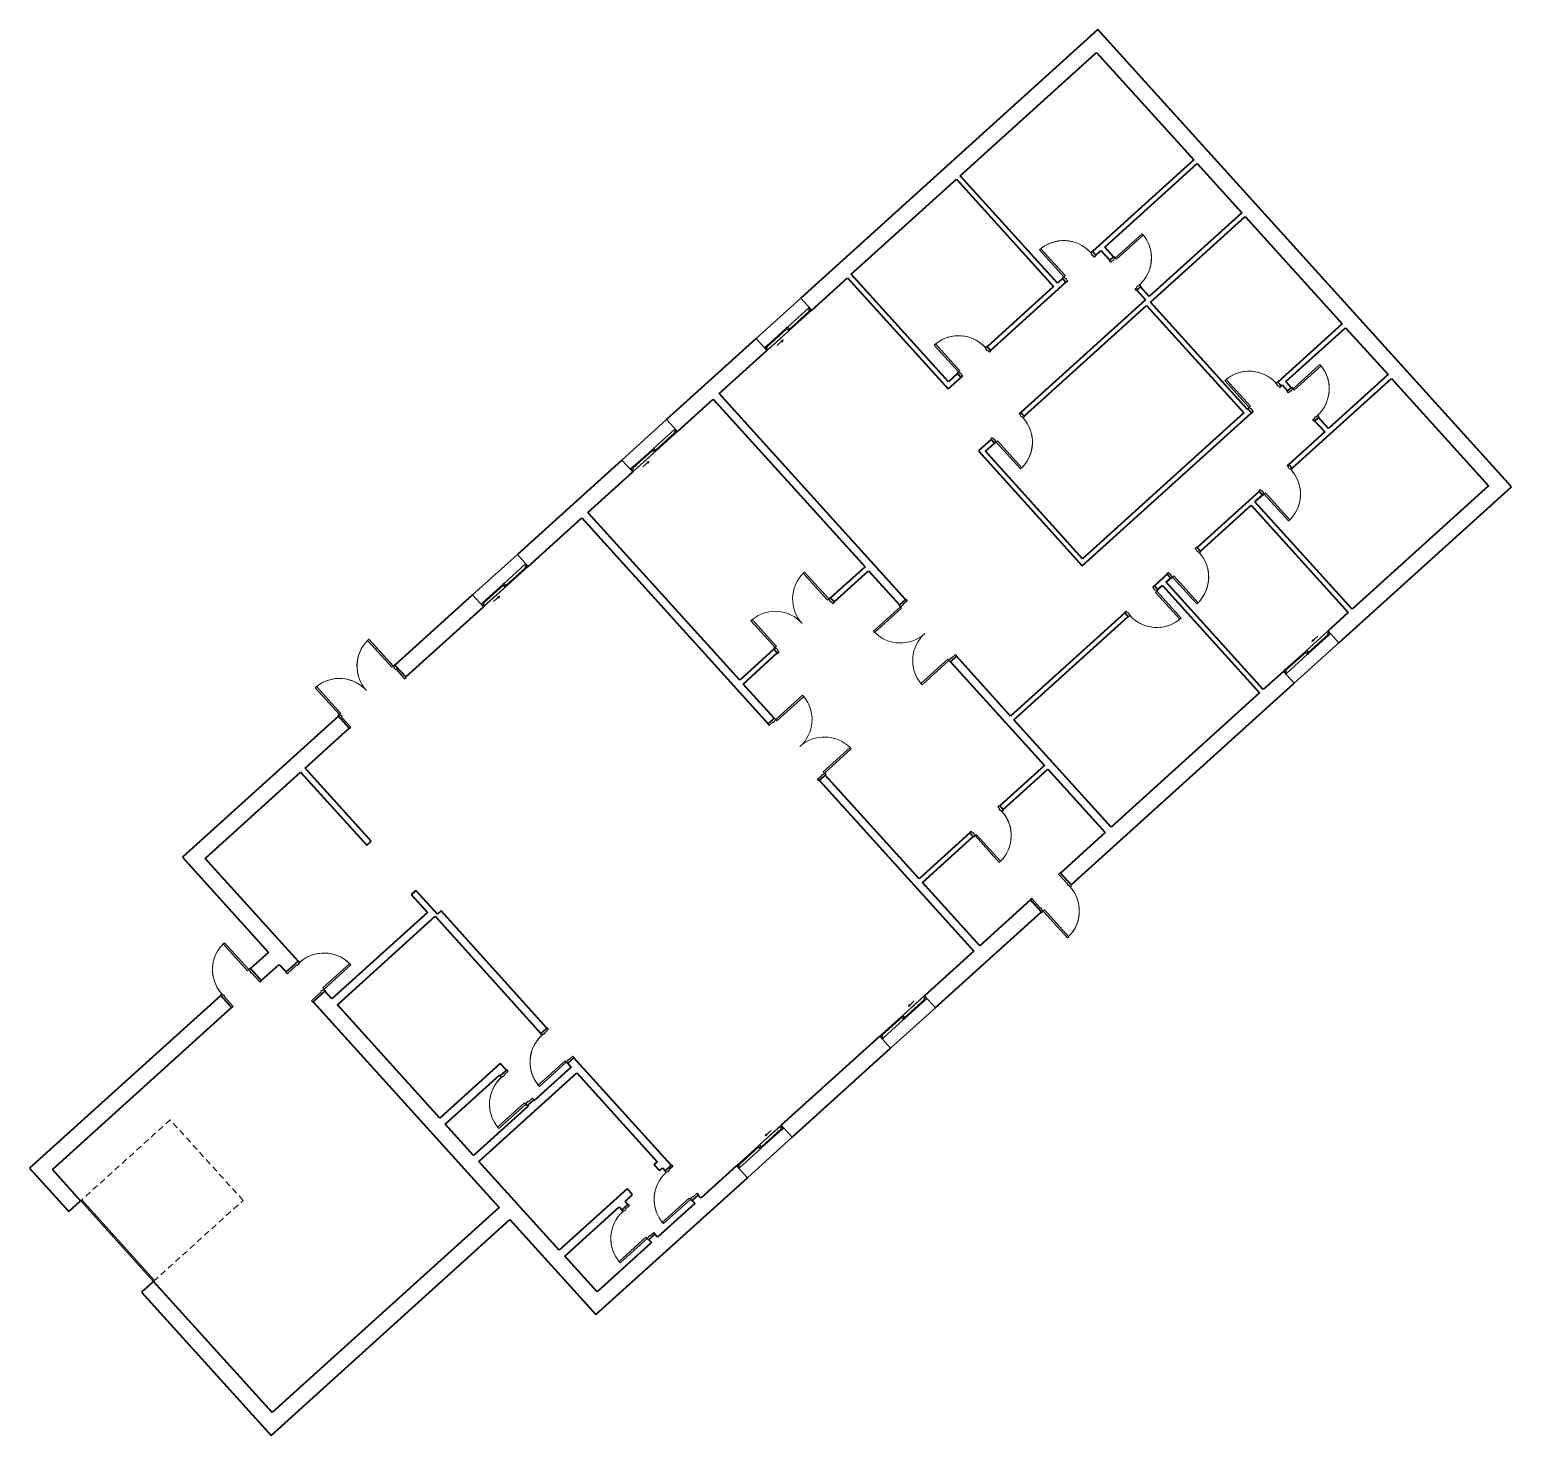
# Model space of a CAD drawing. Header units: inches. Extents: x -1600 to -127, y -484 to 913.
import ezdxf

# ---------------------------------------------------------------- set-up
doc = ezdxf.new("R2010")
doc.units = ezdxf.units.IN
doc.header["$MEASUREMENT"] = 0
doc.linetypes.add('Overhead', pattern=[9.75, 6, -3.75])
for name, color, linetype, lineweight in [('A-DOOR', 31, 'Continuous', 15), ('A-DOOR-FRAM', 31, 'Continuous', 25), ('A-GLAZ', 151, 'Continuous', 15), ('A-WALL', 113, 'Continuous', 15), ('I-WALL', 2, 'Continuous', 15)]:
    doc.layers.add(name, color=color, linetype=linetype, lineweight=lineweight)

# ---------------------------------------------------------------- blocks, each defined once
blk = doc.blocks.new('Door-Double_CE_ - WD Door-2_ HM Frame-5136394-LEVEL 1 - Map Export')
at = {"layer": 'A-DOOR'}
for p, q in [((-36, -4.5), (-34.25, -4.5)), ((-36, -40.5), (-36, -4.5)), ((-34.25, -4.5), (-34.25, -40.5)), ((34.25, -4.5), (36, -4.5)), ((34.25, -40.5), (34.25, -4.5)), ((36, -4.5), (36, -40.5)), ((-34.25, -40.5), (-36, -40.5)), ((36, -40.5), (34.25, -40.5))]:
    blk.add_line(p, q, dxfattribs=at)
at = {"layer": 'A-DOOR', "lineweight": 9}
for centre, start, end in [((-36, -4.5), 272.79327, 0.5), ((36, -4.5), 179.5, 267.21565)]:
    blk.add_arc(centre, 36, start, end, dxfattribs=at)
at = {"layer": 'A-DOOR-FRAM'}
for p, q in [((-38, 4.5), (-36, 4.5)), ((-38, -4.5), (-38, 4.5)), ((-36, 4.5), (-36, -0.75)), ((36, 4.5), (38, 4.5)), ((36, -0.75), (36, 4.5)), ((38, 4.5), (38, -4.5)), ((-36, -4.5), (-38, -4.5)), ((-36, -0.75), (-35.5, -0.75)), ((-36, -2.75), (-36, -4.5)), ((-35.5, -2.75), (-36, -2.75)), ((-35.5, -0.75), (-35.5, -2.75)), ((35.5, -0.75), (36, -0.75)), ((35.5, -2.75), (35.5, -0.75)), ((36, -2.75), (35.5, -2.75)), ((36, -4.5), (36, -2.75)), ((38, -4.5), (36, -4.5))]:
    blk.add_line(p, q, dxfattribs=at)
blk = doc.blocks.new('Door-Double_CE_ - WD Door-2_ HM Frame-5136352-LEVEL 1 - Map Export')
at = {"layer": 'A-DOOR'}
for p, q in [((-34.25, 39), (-36, 39)), ((-36, 39), (-36, 3)), ((-34.25, 3), (-34.25, 39)), ((36, 39), (34.25, 39)), ((34.25, 39), (34.25, 3)), ((36, 3), (36, 39)), ((-36, 3), (-34.25, 3)), ((34.25, 3), (36, 3))]:
    blk.add_line(p, q, dxfattribs=at)
at = {"layer": 'A-DOOR', "lineweight": 9}
for centre, start, end in [((-36, 3), 359.5, 87.20673), ((36, 3), 92.78435, 180.5)]:
    blk.add_arc(centre, 36, start, end, dxfattribs=at)
at = {"layer": 'A-DOOR-FRAM'}
for p, q in [((-36, 3), (-38, 3)), ((-38, 3), (-38, -3)), ((-36, 1.25), (-36, 3)), ((-35.5, 1.25), (-36, 1.25)), ((-35.5, -0.75), (-35.5, 1.25)), ((36, 1.25), (35.5, 1.25)), ((35.5, 1.25), (35.5, -0.75)), ((38, 3), (36, 3)), ((36, 3), (36, 1.25)), ((38, -3), (38, 3)), ((-38, -3), (-36, -3)), ((-36, -3), (-36, -0.75)), ((-36, -0.75), (-35.5, -0.75)), ((35.5, -0.75), (36, -0.75)), ((36, -0.75), (36, -3)), ((36, -3), (38, -3))]:
    blk.add_line(p, q, dxfattribs=at)
blk = doc.blocks.new('Door-Single-Lite_CE_ - WD Door-2_ HM Frame-LG Lite-5139092-LEVEL 1 - Map Export')
at = {"layer": 'A-DOOR'}
for p, q in [((18, 44.5), (16.25, 44.5)), ((16.25, 44.5), (16.25, 8.5)), ((18, 8.5), (18, 44.5)), ((16.25, 8.5), (18, 8.5))]:
    blk.add_line(p, q, dxfattribs=at)
at = {"layer": 'A-DOOR', "lineweight": 9}
for start, end in [(90, 179.42265), (92.79327, 180.5)]:
    blk.add_arc((18, 8.5), 36, start, end, dxfattribs=at)
at = {"layer": 'A-DOOR-FRAM'}
for p, q in [((-18, 8.5), (-20, 8.5)), ((-20, 8.5), (-20, -8.5)), ((-18, 6.75), (-18, 8.5)), ((-17.5, 6.75), (-18, 6.75)), ((-18, -8.5), (-18, 4.75)), ((-18, 4.75), (-17.5, 4.75)), ((-17.5, 4.75), (-17.5, 6.75)), ((18, 6.75), (17.5, 6.75)), ((17.5, 6.75), (17.5, 4.75)), ((17.5, 4.75), (18, 4.75)), ((20, 8.5), (18, 8.5)), ((18, 8.5), (18, 6.75)), ((18, 4.75), (18, -8.5)), ((20, -8.5), (20, 8.5)), ((-20, -8.5), (-18, -8.5)), ((18, -8.5), (20, -8.5))]:
    blk.add_line(p, q, dxfattribs=at)
blk = doc.blocks.new('Door-Single-Lite_CE_ - WD Door-2_ HM Frame-LG Lite-5139236-LEVEL 1 - Map Export')
at = {"layer": 'A-DOOR'}
for p, q in [((18, 39), (16.25, 39)), ((16.25, 39), (16.25, 3)), ((18, 3), (18, 39)), ((16.25, 3), (18, 3))]:
    blk.add_line(p, q, dxfattribs=at)
at = {"layer": 'A-DOOR', "lineweight": 9}
for start, end in [(90, 179.42265), (92.79327, 180.5)]:
    blk.add_arc((18, 3), 36, start, end, dxfattribs=at)
at = {"layer": 'A-DOOR-FRAM'}
for p, q in [((-18, 3), (-20, 3)), ((-20, 3), (-20, -3)), ((-18, 1.25), (-18, 3)), ((-17.5, 1.25), (-18, 1.25)), ((-17.5, -0.75), (-17.5, 1.25)), ((18, 1.25), (17.5, 1.25)), ((17.5, 1.25), (17.5, -0.75)), ((20, 3), (18, 3)), ((18, 3), (18, 1.25)), ((20, -3), (20, 3)), ((-20, -3), (-18, -3)), ((-18, -3), (-18, -0.75)), ((-18, -0.75), (-17.5, -0.75)), ((17.5, -0.75), (18, -0.75)), ((18, -0.75), (18, -3)), ((18, -3), (20, -3))]:
    blk.add_line(p, q, dxfattribs=at)
blk = doc.blocks.new('Door-Single-Lite_CE_ - WD Door-2_ HM Frame-LG Lite-5142698-LEVEL 1 - Map Export')
at = {"layer": 'A-DOOR'}
for p, q in [((16.25, -3), (18, -3)), ((16.25, -39), (16.25, -3)), ((18, -3), (18, -39)), ((18, -39), (16.25, -39))]:
    blk.add_line(p, q, dxfattribs=at)
at = {"layer": 'A-DOOR', "lineweight": 9}
for start, end in [(179.5, 267.20673), (180.57735, 270)]:
    blk.add_arc((18, -3), 36, start, end, dxfattribs=at)
at = {"layer": 'A-DOOR-FRAM'}
for p, q in [((-20, 3), (-18, 3)), ((-20, -3), (-20, 3)), ((-18, 3), (-18, 0.75)), ((-18, 0.75), (-17.5, 0.75)), ((-17.5, 0.75), (-17.5, -1.25)), ((17.5, 0.75), (18, 0.75)), ((17.5, -1.25), (17.5, 0.75)), ((18, 3), (20, 3)), ((18, 0.75), (18, 3)), ((20, 3), (20, -3)), ((-18, -3), (-20, -3)), ((-18, -1.25), (-18, -3)), ((-17.5, -1.25), (-18, -1.25)), ((18, -1.25), (17.5, -1.25)), ((18, -3), (18, -1.25)), ((20, -3), (18, -3))]:
    blk.add_line(p, q, dxfattribs=at)
blk = doc.blocks.new('Door-Single-Lite_CE_ - WD Door-2_ HM Frame-LG Lite-5143402-LEVEL 1 - Map Export')
at = {"layer": 'A-DOOR'}
for p, q in [((16.25, -4.5), (18, -4.5)), ((16.25, -40.5), (16.25, -4.5)), ((18, -4.5), (18, -40.5)), ((18, -40.5), (16.25, -40.5))]:
    blk.add_line(p, q, dxfattribs=at)
at = {"layer": 'A-DOOR', "lineweight": 9}
for start, end in [(179.5, 267.20673), (180.57735, 270)]:
    blk.add_arc((18, -4.5), 36, start, end, dxfattribs=at)
at = {"layer": 'A-DOOR-FRAM'}
for p, q in [((-20, 4.5), (-18, 4.5)), ((-20, -4.5), (-20, 4.5)), ((-18, 4.5), (-18, -0.75)), ((18, 4.5), (20, 4.5)), ((18, -0.75), (18, 4.5)), ((20, 4.5), (20, -4.5)), ((-18, -4.5), (-20, -4.5)), ((-18, -0.75), (-17.5, -0.75)), ((-18, -2.75), (-18, -4.5)), ((-17.5, -2.75), (-18, -2.75)), ((-17.5, -0.75), (-17.5, -2.75)), ((17.5, -0.75), (18, -0.75)), ((17.5, -2.75), (17.5, -0.75)), ((18, -2.75), (17.5, -2.75)), ((18, -4.5), (18, -2.75)), ((20, -4.5), (18, -4.5))]:
    blk.add_line(p, q, dxfattribs=at)
blk = doc.blocks.new('Overhead-Sectional - 9_-0_W x 10_-0_H-5143989-LEVEL 1 - Map Export')
at = {"layer": 'A-DOOR'}
for p, q in [((-54, -9.5), (-54, -8)), ((-54, -8), (54, -8)), ((54, -9.5), (-54, -9.5)), ((54, -8), (54, -9.5))]:
    blk.add_line(p, q, dxfattribs=at)
at = {"layer": 'A-DOOR', "linetype": 'Overhead'}
for p, q in [((-54, -8), (-54, -128)), ((54, -128), (54, -8)), ((-54, -128), (54, -128))]:
    blk.add_line(p, q, dxfattribs=at)
blk = doc.blocks.new('Door-Double-Lite_CE_ - WD Door-2_ WD Frame-SM Lite-5144196-LEVEL 1 - Map Export')
at = {"layer": 'A-DOOR'}
for p, q in [((-36, 44.5), (-36, 8.5)), ((-34.25, 44.5), (-36, 44.5)), ((-34.25, 8.5), (-34.25, 44.5)), ((36, 44.5), (34.25, 44.5)), ((34.25, 44.5), (34.25, 8.5)), ((36, 8.5), (36, 44.5)), ((-36, 8.5), (-34.25, 8.5)), ((34.25, 8.5), (36, 8.5))]:
    blk.add_line(p, q, dxfattribs=at)
at = {"layer": 'A-DOOR', "lineweight": 9}
for p, q in [((-36, 8.16), (-36, 44.5)), ((36, 8.16), (36, 44.5))]:
    blk.add_line(p, q, dxfattribs=at)
for centre, start, end in [((-36, 8.5), 359.5, 90), ((-36, 8.5), 359.5, 87.20673), ((36, 8.5), 90, 180.5), ((36, 8.5), 92.78435, 180.5)]:
    blk.add_arc(centre, 36, start, end, dxfattribs=at)
at = {"layer": 'A-DOOR-FRAM'}
for p, q in [((-36, 8.5), (-38, 8.5)), ((-38, 8.5), (-38, -8.5)), ((-36, 6.75), (-36, 8.5)), ((-35.5, 6.75), (-36, 6.75)), ((-36, -8.5), (-36, 4.75)), ((-36, 4.75), (-35.5, 4.75)), ((-35.5, 4.75), (-35.5, 6.75)), ((36, 6.75), (35.5, 6.75)), ((35.5, 6.75), (35.5, 4.75)), ((35.5, 4.75), (36, 4.75)), ((38, 8.5), (36, 8.5)), ((36, 8.5), (36, 6.75)), ((36, 4.75), (36, -8.5)), ((38, -8.5), (38, 8.5)), ((-38, -8.5), (-36, -8.5)), ((36, -8.5), (38, -8.5))]:
    blk.add_line(p, q, dxfattribs=at)
blk = doc.blocks.new('Window-Sliding-Double - 60_ x 36_-5156245-LEVEL 1 - Map Export')
at = {"layer": 'A-GLAZ', "lineweight": 25}
for p, q in [((-30, 7.85), (-30, -8.15)), ((-30, 7.85), (-27.5, 7.85)), ((-30, 4.35), (-29.25, 4.35)), ((-29.25, 7.85), (-29.25, 4.35)), ((-27.5, 6.1), (-29.25, 6.1)), ((-27.5, 7.85), (-27.5, 6.1)), ((-0.875, 4.35), (-0.875, 7.85)), ((-0.875, 7.85), (0.875, 7.85)), ((0.875, 6.1), (-0.875, 6.1)), ((-0.875, 4.35), (0.875, 4.35)), ((0.875, 7.85), (0.875, 4.35)), ((27.5, 6.1), (27.5, 4.35)), ((29.25, 6.1), (27.5, 6.1)), ((27.5, 4.35), (30, 4.35)), ((29.25, 7.85), (30, 7.85)), ((29.25, 7.85), (29.25, 4.35)), ((30, -8.15), (30, 7.85))]:
    blk.add_line(p, q, dxfattribs=at)
at = {"layer": 'A-GLAZ'}
for p, q in [((30, 7.85), (-30, 7.85)), ((11, 10.85), (13, 11.85)), ((11, 10.85), (13, 9.85)), ((11, 10.85), (19, 10.85)), ((-30, -8.15), (30, -8.15))]:
    blk.add_line(p, q, dxfattribs=at)
at = {"layer": 'A-GLAZ', "lineweight": 9}
for p, q in [((-29.25, 4.35), (-0.875, 4.35)), ((-27.5, 7.85), (-0.875, 7.85)), ((0.875, 7.85), (29.25, 7.85)), ((0.875, 4.35), (27.5, 4.35))]:
    blk.add_line(p, q, dxfattribs=at)
at = {"layer": 'A-GLAZ', "lineweight": 35}
for p, q in [((-27.5, 6.975), (-0.875, 6.975)), ((0.875, 5.225), (27.5, 5.225))]:
    blk.add_line(p, q, dxfattribs=at)

msp = doc.modelspace()

# ---------------------------------------------------------------- linework, layer by layer
at = {"layer": 'A-WALL', "lineweight": 40}
for p, q in [((-538.3, 913.2), (-833.5, 646.3)), ((-127.2, 458.5), (-538.3, 913.2)), ((-675.2, 767.9), (-539.5, 890.6)), ((-539.5, 890.6), (-442.9, 783.8)), ((-439.5, 780.1), (-395.3, 731.1)), ((-783.5, 670), (-678.9, 764.5)), ((-391.9, 727.4), (-295.3, 620.6)), ((-822.8, 634.4), (-787.2, 666.6)), ((-878, 606.1), (-967.1, 525.6)), ((-292, 616.9), (-249.7, 570.2)), ((-914.8, 551.3), (-867.3, 594.2)), ((-246.4, 566.5), (-149.8, 459.6)), ((-956.3, 513.7), (-920.7, 545.9)), ((-920.7, 545.9), (-769.8, 379)), ((-729.7, 346.5), (-914.8, 551.3)), ((-1011.6, 485.3), (-1115.4, 391.4)), ((-1045.3, 433.2), (-1000.8, 473.5)), ((-298.6, 303.6), (-127.2, 458.5)), ((-149.8, 459.6), (-285.6, 336.9)), ((-1104.7, 379.6), (-1051.3, 427.9)), ((-1051.3, 427.9), (-866.2, 223.1)), ((-894.4, 266.3), (-1045.3, 433.2)), ((-766.5, 375.3), (-735.6, 341.2)), ((-1159.9, 351.2), (-1237.1, 281.5)), ((-1226.3, 269.6), (-1149.2, 339.3)), ((-735.6, 341.2), (-729.7, 346.5)), ((-289.3, 333.6), (-309.3, 315.5)), ((-1237.1, 281.5), (-1226.3, 269.6)), ((-678.7, 290.2), (-684.7, 284.8)), ((-684.7, 284.8), (-591.4, 181.7)), ((-625.1, 230.8), (-678.7, 290.2)), ((-353.8, 275.2), (-373.8, 257.1)), ((-860.2, 228.5), (-891.1, 262.6)), ((-564.9, 62.8), (-343.1, 263.3)), ((-377.5, 253.8), (-525.1, 120.3)), ((-1293.4, 230.5), (-1448.5, 90.3)), ((-1282.7, 218.6), (-1293.4, 230.5)), ((-866.2, 223.1), (-860.2, 228.5)), ((-525.1, 120.3), (-621.7, 227.1)), ((-1326.5, 179.1), (-1282.7, 218.6)), ((-1260.8, 106.4), (-1326.5, 179.1)), ((-588.1, 178), (-531.1, 114.9)), ((-1425.9, 89.2), (-1330.9, 175)), ((-1330.9, 175), (-1265.2, 102.3)), ((-809.3, 172.1), (-815.2, 166.8)), ((-815.2, 166.8), (-661.6, -3.1)), ((-716.1, 69), (-809.3, 172.1)), ((-1265.2, 102.3), (-1260.8, 106.4)), ((-531.1, 114.9), (-575.6, 74.7)), ((-1448.5, 90.3), (-1363, -4.3)), ((-1333.5, -13), (-1425.9, 89.2)), ((-575.6, 74.7), (-564.9, 62.8)), ((-655.7, 2.3), (-712.7, 65.3)), ((-1216.5, 57.4), (-1220.9, 53.4)), ((-1220.9, 53.4), (-1204.8, 35.6)), ((-1195, 33.7), (-1216.5, 57.4)), ((-605.3, 47.9), (-655.7, 2.3)), ((-594.5, 36), (-605.3, 47.9)), ((-1204.8, 35.6), (-1299.8, -50.3)), ((-1294.4, -56.2), (-1197.3, 31.7)), ((-1197.3, 31.7), (-1092, -84.8)), ((-1191.3, 37), (-1195, 33.7)), ((-1086, -79.4), (-1191.3, 37)), ((-699.9, -59.2), (-594.5, 36)), ((-1363, -4.3), (-1380.8, -20.3)), ((-1345.4, -23.7), (-1333.5, -13)), ((-661.6, -3.1), (-710.6, -47.4)), ((-1380.8, -20.3), (-1370, -32.2)), ((-1370, -32.2), (-1352.2, -16.1)), ((-1352.2, -16.1), (-1345.4, -23.7)), ((-1306.7, -42.7), (-1318.5, -53.4)), ((-1299.8, -50.3), (-1306.7, -42.7)), ((-1410.4, -47.2), (-1600.3, -218.9)), ((-1399.7, -59), (-1410.4, -47.2)), ((-1318.5, -53.4), (-1133.6, -257.9)), ((-1192.5, -168.9), (-1294.4, -56.2)), ((-1577.7, -220), (-1399.7, -59)), ((-1092, -84.8), (-1086, -79.4)), ((-755.1, -87.6), (-853, -176.1)), ((-842.3, -188), (-744.4, -99.5)), ((-1132.4, -114.6), (-1192.5, -168.9)), ((-1126.4, -121.3), (-1132.4, -114.6)), ((-1059.2, -109.1), (-1065.1, -114.5)), ((-1065.1, -114.5), (-1061.8, -118.2)), ((-962.6, -215.9), (-1059.2, -109.1)), ((-1187.1, -174.9), (-1133, -125.9)), ((-1153.6, -212), (-1056.4, -124.1)), ((-1133, -125.9), (-1132.3, -126.7)), ((-1132.3, -126.7), (-1126.4, -121.3)), ((-1061.8, -118.2), (-1098.9, -151.7)), ((-1056.4, -124.1), (-976.6, -212.4)), ((-1104.8, -157.1), (-1159, -206)), ((-1099.5, -151), (-1105.5, -156.3)), ((-1105.5, -156.3), (-1104.8, -157.1)), ((-1098.9, -151.7), (-1099.5, -151)), ((-1159, -206), (-1187.1, -174.9)), ((-1600.3, -218.9), (-1561.4, -261.9)), ((-1549.6, -251.2), (-1577.7, -220)), ((-1073.8, -300.2), (-1153.6, -212)), ((-976.6, -212.4), (-979.6, -215.1)), ((-979.6, -215.1), (-974.2, -221)), ((-974.2, -221), (-971.2, -218.3)), ((-971.2, -218.3), (-968.6, -221.3)), ((-968.6, -221.3), (-962.6, -215.9)), ((-897.5, -216.4), (-933.1, -248.6)), ((-1037.4, -364.4), (-886.8, -228.2)), ((-1006.3, -239.2), (-1073.8, -300.2)), ((-1008.3, -251.9), (-1000.9, -245.1)), ((-1000.9, -245.1), (-1006.3, -239.2)), ((-935.8, -245.6), (-941.7, -251)), ((-933.1, -248.6), (-935.8, -245.6)), ((-1561.4, -261.9), (-1549.6, -251.2)), ((-1133.6, -257.9), (-1359.1, -461.8)), ((-1068.4, -306.2), (-1014.3, -257.2)), ((-1014.3, -257.2), (-1011.6, -260.2)), ((-1011.6, -260.2), (-1005.6, -254.8)), ((-1005.6, -254.8), (-1008.3, -251.9)), ((-939.1, -253.9), (-976.1, -287.5)), ((-941.7, -251), (-939.1, -253.9)), ((-1360.2, -484.4), (-1122.9, -269.8)), ((-1122.9, -269.8), (-1037.4, -364.4)), ((-982.1, -292.8), (-1036.2, -341.8)), ((-978.8, -284.5), (-984.8, -289.9)), ((-984.8, -289.9), (-982.1, -292.8)), ((-976.1, -287.5), (-978.8, -284.5)), ((-1036.2, -341.8), (-1068.4, -306.2)), ((-1477.1, -331.3), (-1489, -342)), ((-1359.1, -461.8), (-1477.1, -331.3)), ((-1489, -342), (-1360.2, -484.4))]:
    msp.add_line(p, q, dxfattribs=at)
at = {"layer": 'I-WALL', "lineweight": 40}
for p, q in [((-442.9, 783.8), (-543.8, 692.6)), ((-578.6, 661.1), (-675.2, 767.9)), ((-531.5, 696.9), (-439.5, 780.1)), ((-678.9, 764.5), (-582.3, 657.7)), ((-395.3, 731.1), (-487.2, 648)), ((-486.1, 642.3), (-391.9, 727.4)), ((-543.8, 692.6), (-540.4, 688.9)), ((-540.4, 688.9), (-535.2, 693.6)), ((-535.2, 693.6), (-526.5, 683.9)), ((-522.8, 687.3), (-531.5, 696.9)), ((-526.5, 683.9), (-522.8, 687.3)), ((-787.2, 666.6), (-687.3, 556.1)), ((-686.9, 563.2), (-783.5, 670)), ((-573.4, 665.8), (-578.6, 661.1)), ((-570.1, 662.1), (-573.4, 665.8)), ((-582.3, 657.7), (-648.4, 598)), ((-645, 594.3), (-570.1, 662.1)), ((-496, 657.6), (-499.7, 654.3)), ((-499.7, 654.3), (-491, 644.6)), ((-487.2, 648), (-496, 657.6)), ((-491, 644.6), (-614.8, 532.6)), ((-611.5, 528.9), (-489.8, 638.9)), ((-489.8, 638.9), (-393.3, 532.1)), ((-389.5, 535.4), (-486.1, 642.3)), ((-295.3, 620.6), (-359.3, 562.8)), ((-351.3, 563.3), (-292, 616.9)), ((-648.4, 598), (-645, 594.3)), ((-687.3, 556.1), (-674.7, 567.5)), ((-678, 571.2), (-686.9, 563.2)), ((-674.7, 567.5), (-678, 571.2)), ((-359.3, 562.8), (-356, 559.1)), ((-356, 559.1), (-355, 559.9)), ((-355, 559.9), (-349.7, 554)), ((-346, 557.3), (-351.3, 563.3)), ((-345, 477.3), (-246.4, 566.5)), ((-249.7, 570.2), (-309.1, 516.5)), ((-349.7, 554), (-346, 557.3)), ((-614.8, 532.6), (-611.5, 528.9)), ((-553.8, 380.2), (-385.6, 532.2)), ((-393.3, 532.1), (-553.5, 387.2)), ((-389, 535.9), (-389.5, 535.4)), ((-385.6, 532.2), (-389, 535.9)), ((-319.1, 527.6), (-322.8, 524.3)), ((-322.8, 524.3), (-312.8, 513.2)), ((-309.1, 516.5), (-319.1, 527.6)), ((-644.5, 505.8), (-657.1, 494.4)), ((-650, 494), (-641.1, 502.1)), ((-641.1, 502.1), (-644.5, 505.8)), ((-312.8, 513.2), (-348.4, 481)), ((-657.1, 494.4), (-553.8, 380.2)), ((-553.5, 387.2), (-650, 494)), ((-348.4, 481), (-345, 477.3)), ((-378.1, 454.1), (-439.6, 398.5)), ((-382.1, 443.7), (-374.7, 450.4)), ((-285.6, 336.9), (-382.1, 443.7)), ((-374.7, 450.4), (-378.1, 454.1)), ((-436.3, 394.8), (-385.8, 440.4)), ((-385.8, 440.4), (-289.3, 333.6)), ((-439.6, 398.5), (-436.3, 394.8)), ((-769.8, 379), (-804, 348.2)), ((-800.6, 344.4), (-766.5, 375.3)), ((-469.3, 371.7), (-481.9, 360.3)), ((-465.9, 367.9), (-469.3, 371.7)), ((-481.9, 360.3), (-478.6, 356.5)), ((-478.6, 356.5), (-474.1, 360.6)), ((-474.1, 360.6), (-377.5, 253.8)), ((-470.4, 363.9), (-465.9, 367.9)), ((-373.8, 257.1), (-470.4, 363.9)), ((-804, 348.2), (-800.6, 344.4)), ((-511.6, 333.4), (-625.1, 230.8)), ((-621.7, 227.1), (-508.2, 329.7)), ((-508.2, 329.7), (-511.6, 333.4)), ((-860.3, 297.2), (-894.4, 266.3)), ((-857, 293.5), (-860.3, 297.2)), ((-891.1, 262.6), (-857, 293.5)), ((-591.4, 181.7), (-635.9, 141.5)), ((-632.6, 137.7), (-588.1, 178)), ((-635.9, 141.5), (-632.6, 137.7)), ((-665.6, 114.6), (-716.1, 69)), ((-712.7, 65.3), (-662.3, 110.9)), ((-662.3, 110.9), (-665.6, 114.6))]:
    msp.add_line(p, q, dxfattribs=at)

# ---------------------------------------------------------------- block references
at = {"layer": 'A-DOOR', "lineweight": 9}
for name, p, rotation in [('Door-Single-Lite_CE_ - WD Door-2_ HM Frame-LG Lite-5142698-LEVEL 1 - Map Export', (-556.9, 677.3), 222.1174150689195), ('Door-Single-Lite_CE_ - WD Door-2_ HM Frame-LG Lite-5142698-LEVEL 1 - Map Export', (-511.2, 670.8), 132.1174150689196), ('Door-Single-Lite_CE_ - WD Door-2_ HM Frame-LG Lite-5142698-LEVEL 1 - Map Export', (-661.5, 582.8), 222.1174150689195), ('Door-Single-Lite_CE_ - WD Door-2_ HM Frame-LG Lite-5142698-LEVEL 1 - Map Export', (-372.5, 547.5), 222.1174150689195), ('Door-Single-Lite_CE_ - WD Door-2_ HM Frame-LG Lite-5142698-LEVEL 1 - Map Export', (-334.4, 540.8), 132.1174150689196), ('Door-Single-Lite_CE_ - WD Door-2_ HM Frame-LG Lite-5139236-LEVEL 1 - Map Export', (-628, 517.4), 222.1174150689195), ('Door-Single-Lite_CE_ - WD Door-2_ HM Frame-LG Lite-5139236-LEVEL 1 - Map Export', (-361.5, 465.7), 222.1174150689195), ('Door-Single-Lite_CE_ - WD Door-2_ HM Frame-LG Lite-5139236-LEVEL 1 - Map Export', (-452.8, 383.2), 222.1174150689195), ('Door-Single-Lite_CE_ - WD Door-2_ HM Frame-LG Lite-5142698-LEVEL 1 - Map Export', (-495.1, 345), 42.1174150689195), ('Door-Single-Lite_CE_ - WD Door-2_ HM Frame-LG Lite-5139236-LEVEL 1 - Map Export', (-649.1, 126.2), 222.1174150689195), ('Door-Single-Lite_CE_ - WD Door-2_ HM Frame-LG Lite-5139092-LEVEL 1 - Map Export', (-585.1, 55.3), 222.1174150689197), ('Door-Single-Lite_CE_ - WD Door-2_ HM Frame-LG Lite-5139092-LEVEL 1 - Map Export', (-1390.2, -39.7), 42.11741506891953), ('Door-Single-Lite_CE_ - WD Door-2_ HM Frame-LG Lite-5139092-LEVEL 1 - Map Export', (-1326, -33.2), 312.1174150689196), ('Door-Single-Lite_CE_ - WD Door-2_ HM Frame-LG Lite-5143402-LEVEL 1 - Map Export', (-1075.6, -97), 312.1174150689196), ('Door-Single-Lite_CE_ - WD Door-2_ HM Frame-LG Lite-5143402-LEVEL 1 - Map Export', (-1115.9, -138.8), 312.1174150689195), ('Door-Single-Lite_CE_ - WD Door-2_ HM Frame-LG Lite-5143402-LEVEL 1 - Map Export', (-952.2, -233.4), 312.1174150689196), ('Door-Single-Lite_CE_ - WD Door-2_ HM Frame-LG Lite-5143402-LEVEL 1 - Map Export', (-995.2, -272.3), 312.1174150689197)]:
    msp.add_blockref(name, p, dxfattribs=dict(at, rotation=rotation))
at = {"layer": 'A-DOOR'}
for name, p, rotation in [('Door-Double_CE_ - WD Door-2_ HM Frame-5136352-LEVEL 1 - Map Export', (-830.5, 320.8), 42.11741506891953), ('Door-Double_CE_ - WD Door-2_ HM Frame-5136394-LEVEL 1 - Map Export', (-707.2, 315.7), 312.1174150689196), ('Door-Double-Lite_CE_ - WD Door-2_ WD Frame-SM Lite-5144196-LEVEL 1 - Map Export', (-1259.9, 250), 42.11741506891953), ('Door-Double_CE_ - WD Door-2_ HM Frame-5136394-LEVEL 1 - Map Export', (-837.7, 197.6), 132.1174150689196), ('Overhead-Sectional - 9_-0_W x 10_-0_H-5143989-LEVEL 1 - Map Export', (-1519.3, -296.6), 132.1174150689196)]:
    msp.add_blockref(name, p, dxfattribs=dict(at, rotation=rotation))
at = {"layer": 'A-GLAZ'}
for p, rotation in [((-850.3, 620.1), 222.1174150689195), ((-983.8, 499.4), 222.1174150689195), ((-1132.2, 365.3), 222.1174150689195), ((-326.3, 289.5), 42.11741506891971), ((-727.6, -73.3), 42.11741506891971), ((-870, -202.1), 42.11741506891971)]:
    msp.add_blockref('Window-Sliding-Double - 60_ x 36_-5156245-LEVEL 1 - Map Export', p, dxfattribs=dict(at, rotation=rotation))

doc.saveas('drawing.dxf')
